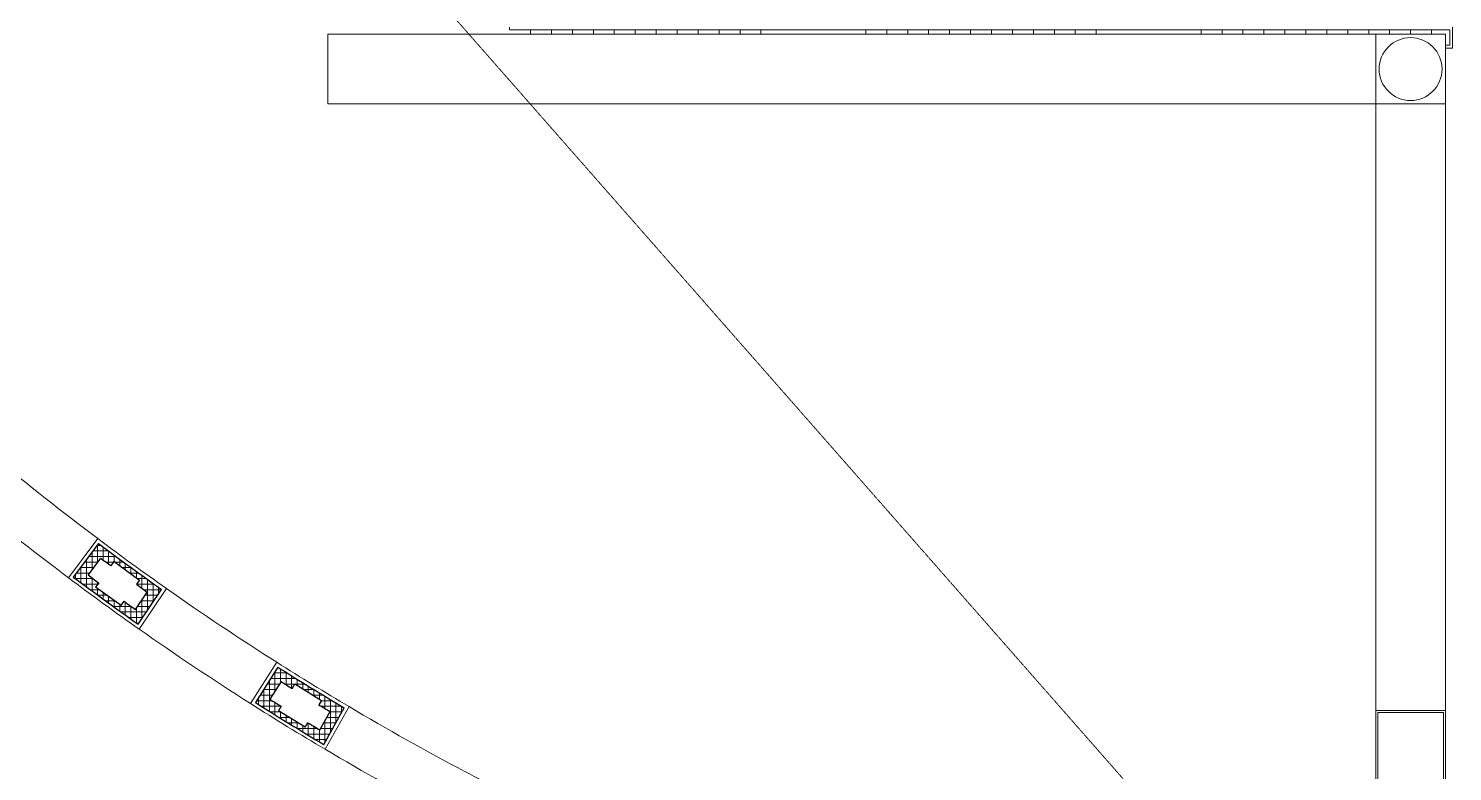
# Model space of a CAD drawing. Header units: inches. Extents: x 342932 to 557958, y 80625 to 242727.
# Drawn here: x 393096 to 413482, y 134127 to 144757 of the extents above; entities that cross this region are included whole.
import ezdxf

# ---------------------------------------------------------------- set-up
doc = ezdxf.new("R2010")
doc.units = ezdxf.units.IN
doc.header["$MEASUREMENT"] = 0
doc.linetypes.add('First Floor$0$HIDDEN', pattern=[0.375, 0.25, -0.125])
for name, color, linetype, lineweight in [('First Floor$0$A-G2-G-Building-Elements-Hidden', 251, 'First Floor$0$HIDDEN', 15), ('First Floor$0$A-G23-M-Stairs-Concrete', 251, 'Continuous', 15), ('First Floor$0$A-G23-M-Stairs-Railings', 251, 'Continuous', 15), ('First Floor$0$A-G250-G-Walls-Low-Level', 251, 'Continuous', 15), ('First Floor$0$A-G250-M-Walls-Blockwork', 7, 'Continuous', 25), ('First Floor$0$A-G252-H-Internal-Walls', 251, 'Continuous', 9), ('First Floor$0$A-G312-M-Wall-Cladding-Panel', 7, 'Continuous', 9), ('First Floor$0$A-G312-M-Wall-Finish-Plaster', 7, 'Continuous', 15), ('First Floor$0$A-G4-M-Furniture-Built-In', 251, 'Continuous', 9)]:
    doc.layers.add(name, color=color, linetype=linetype, lineweight=lineweight)
pattern_1 = [(90, (361382.11, 239676.52), (-79.375, 7e-15), []), (180, (361382.11, 239676.52), (-7e-15, -79.375), [])]

msp = doc.modelspace()

# ---------------------------------------------------------------- hatches: boundary and pattern name
at = {"layer": 'First Floor$0$A-G252-H-Internal-Walls'}
h = msp.add_hatch(dxfattribs=at)
h.set_pattern_fill('ANSI37', color=256, scale=25, angle=45, style=0)
h.set_pattern_definition(pattern_1)
h.paths.add_polyline_path([(394097.8, 137389), (393737.7, 136909.1, 0.0071304), (394667.7, 136233.6), (395001.1, 136732.7, -0.0070319)])
h.paths.add_polyline_path([(394685, 136865.6), (394640.9, 136804.9, 0.0011905), (394795.3, 136694.6), (394628.6, 136445.1, -0.001255), (394464.6, 136562.2), (394420.5, 136501.6), (394056.4, 136766.1), (394100.5, 136826.7, -0.0011807), (393948, 136939.4), (394128, 137179.4, 0.0011608), (394276.8, 137069.4), (394320.9, 137130.1)], flags=16)
h = msp.add_hatch(dxfattribs=at)
h.set_pattern_fill('ANSI37', color=256, scale=25, angle=45, style=0)
h.set_pattern_definition(pattern_1)
h.paths.add_polyline_path([(396665.1, 135620.9), (396343.8, 135114.2, 0.0071304), (397323.9, 134513.8), (397617.2, 135037.5, -0.0070319)])
h.paths.add_polyline_path([(397415, 134983.4), (397268.3, 134721.5, -0.001255), (397095.6, 134825.4), (397056.4, 134761.5), (396672.8, 134996.6), (396711.9, 135060.6, -0.0011807), (396551.1, 135160.9), (396711.7, 135414.3, 0.0011608), (396868.7, 135316.4), (396907.9, 135380.3), (397291.6, 135145.2), (397252.4, 135081.2, 0.0011905)], flags=16)

# ---------------------------------------------------------------- linework, layer by layer
at = {"layer": 'First Floor$0$A-G2-G-Building-Elements-Hidden'}
msp.add_line((378234.4, 168751.5), (412382.1, 129909.8), dxfattribs=at)
at = {"layer": 'First Floor$0$A-G23-M-Stairs-Concrete'}
for p, q in [((400282.2, 144736.6, 0), (400282.2, 144676.6, 0)), ((400582.2, 144736.6, 0), (400582.2, 144676.5, 0)), ((400882.2, 144736.6, 0), (400882.2, 144676.5, 0)), ((401182.2, 144736.6, 0), (401182.2, 144676.5, 0)), ((401482.2, 144736.6, 0), (401482.2, 144676.5, 0)), ((401782.2, 144736.6, 0), (401782.2, 144676.5, 0)), ((402082.2, 144736.6, 0), (402082.2, 144676.5, 0)), ((402382.2, 144736.6, 0), (402382.2, 144676.5, 0)), ((402682.2, 144736.6, 0), (402682.2, 144676.5, 0)), ((402982.2, 144736.6, 0), (402982.2, 144676.5, 0)), ((403282.2, 144736.6, 0), (403282.2, 144676.5, 0)), ((403582.2, 144736.6, 0), (403582.2, 144676.5, 0)), ((405082.2, 144736.5, 0), (405082.2, 144676.5, 0)), ((405382.2, 144736.5, 0), (405382.2, 144676.5, 0)), ((405682.2, 144736.5, 0), (405682.2, 144676.5, 0)), ((405982.2, 144736.5, 0), (405982.2, 144676.5, 0)), ((406282.2, 144736.5, 0), (406282.2, 144676.5, 0)), ((406582.2, 144736.5, 0), (406582.2, 144676.5, 0)), ((406882.2, 144736.5, 0), (406882.2, 144676.5, 0)), ((407182.2, 144736.5, 0), (407182.2, 144676.5, 0)), ((407482.2, 144736.5, 0), (407482.2, 144676.5, 0)), ((407782.2, 144736.5, 0), (407782.2, 144676.5, 0)), ((408082.2, 144736.5, 0), (408082.2, 144676.5, 0)), ((408382.2, 144736.5, 0), (408382.2, 144676.5, 0)), ((409882.2, 144736.5, 0), (409882.2, 144676.5, 0)), ((410182.2, 144736.5, 0), (410182.2, 144676.5, 0)), ((410482.2, 144736.5, 0), (410482.2, 144676.5, 0)), ((410782.2, 144736.5, 0), (410782.2, 144676.5, 0)), ((411082.2, 144736.5, 0), (411082.2, 144676.5, 0)), ((411382.2, 144736.5, 0), (411382.2, 144676.5, 0)), ((411682.2, 144736.5, 0), (411682.2, 144676.5, 0)), ((411982.2, 144736.5, 0), (411982.2, 144676.5, 0)), ((412282.2, 144736.5, 0), (412282.2, 144676.5, 0)), ((412582.2, 144736.5, 0), (412582.2, 144676.5, 0)), ((412882.2, 144736.5, 0), (412882.2, 144676.5, 0)), ((413182.2, 144736.5, 0), (413182.2, 144676.5, 0))]:
    msp.add_line(p, q, dxfattribs=at)
at = {"layer": 'First Floor$0$A-G23-M-Stairs-Railings'}
for p, q in [((399982.2, 144776.5, 0), (399982.2, 144736.5, 0)), ((413482.2, 144476.5, 0), (413482.2, 144776.5, 0)), ((399982.2, 144736.5, 0), (413442.2, 144736.5, 0)), ((413442.2, 144516.5, 0), (413442.2, 144736.5, 0)), ((413382.1, 144516.5, 0), (413442.2, 144516.5, 0)), ((413382.1, 144476.5, 0), (413482.2, 144476.5, 0))]:
    msp.add_line(p, q, dxfattribs=at)
at = {"layer": 'First Floor$0$A-G250-G-Walls-Low-Level'}
for p, q in [((413382.1, 144676.5, 0), (397382.1, 144676.5, 0)), ((397382.1, 143676.5, 0), (397382.1, 144676.5, 0)), ((413382.1, 144676.5, 0), (413382.1, 135001.5, 0)), ((412382.1, 143676.5, 0), (397382.1, 143676.5, 0)), ((412382.1, 143676.5, 0), (412382.1, 135001.5, 0))]:
    msp.add_line(p, q, dxfattribs=at)
for radius, start, end in [(39650.6, 230.3771, 233.12292), (40350.6, 230.40093, 233.12292), (39650.6, 234.8771, 237.62292), (40350.6, 234.90093, 237.62292), (39650.6, 239.3771, 242.12292), (40350.6, 239.40093, 242.12292)]:
    msp.add_arc((417882.1, 169176.5), radius, start, end, dxfattribs=at)
at = {"layer": 'First Floor$0$A-G250-M-Walls-Blockwork'}
for p, q in [((394097.8, 137389), (393737.7, 136909.1)), ((394128, 137179.4), (393948, 136939.4)), ((394277.2, 137070), (394320.9, 137130.1)), ((394320.9, 137130.1), (394685, 136865.6)), ((394100.9, 136827.3), (394056.4, 136766.1)), ((394685, 136865.6), (394641.3, 136805.5)), ((394420.5, 136501.6), (394056.4, 136766.1)), ((394628.6, 136445.1), (394795.3, 136694.6)), ((394667.7, 136233.6), (395001.1, 136732.7)), ((394420.5, 136501.6), (394465, 136562.8)), ((396665.1, 135620.9), (396343.8, 135114.2)), ((396711.7, 135414.3), (396551.1, 135160.9)), ((396869.1, 135316.9), (396907.9, 135380.3)), ((396907.9, 135380.3), (397291.6, 135145.2)), ((396712.3, 135061.1), (396672.8, 134996.6)), ((397056.4, 134761.5), (396672.8, 134996.6)), ((397291.6, 135145.2), (397252.7, 135081.8)), ((397268.3, 134721.5), (397415, 134983.4)), ((397323.9, 134513.8), (397617.2, 135037.5)), ((397056.4, 134761.5), (397096, 134826))]:
    msp.add_line(p, q, dxfattribs=at)
for radius, start, end in [(39700.6, 233.19508, 234.80665), (39850.6, 233.41047, 233.6765), (40300.6, 233.19401, 234.82814), (40150.6, 233.40833, 233.67892), (39850.6, 234.3235, 234.59634), (40150.6, 234.32108, 234.6087), (39700.6, 237.69508, 239.30665), (39850.6, 237.91047, 238.1765), (40300.6, 237.69401, 239.32814), (40150.6, 237.90833, 238.17892), (39850.6, 238.8235, 239.09634), (40150.6, 238.82108, 239.1087)]:
    msp.add_arc((417882.1, 169176.5), radius, start, end, dxfattribs=at)
at = {"layer": 'First Floor$0$A-G312-M-Wall-Cladding-Panel'}
for p, q in [((412382.1, 129909.2), (412382.1, 135001.5, 0)), ((412382.1, 135001.5, 0), (413382.1, 135001.5, 0)), ((412412.1, 134971.5, 0), (413352.1, 134971.5, 0)), ((412412.1, 129874.7), (412412.1, 134971.5, 0)), ((413352.1, 129111.2), (413352.1, 134971.5, 0)), ((413382.1, 129077.6), (413382.1, 135001.5, 0))]:
    msp.add_line(p, q, dxfattribs=at)
at = {"layer": 'First Floor$0$A-G312-M-Wall-Finish-Plaster'}
for p, q in [((394088.2, 137459.5), (393668.1, 136899.6)), ((394681.2, 136163.8), (395070.2, 136746)), ((396649.6, 135689.9), (396274.8, 135098.7)), ((397342.5, 134444.7), (397684.7, 135055.6))]:
    msp.add_line(p, q, dxfattribs=at)
for radius, start, end in [(39650.6, 233.12292, 234.8771), (40350.6, 233.12292, 234.90093), (39650.6, 237.62292, 239.3771), (40350.6, 237.62292, 239.40093), (39650.6, 242.12292, 243.8771)]:
    msp.add_arc((417882.1, 169176.5), radius, start, end, dxfattribs=at)
at = {"layer": 'First Floor$0$A-G4-M-Furniture-Built-In', "elevation": 0}
msp.add_lwpolyline([(413382.1, 144676.5), (412382.1, 144676.5), (412382.1, 143676.5), (413382.1, 143676.5)], close=True, dxfattribs=at)
at = {"layer": 'First Floor$0$A-G4-M-Furniture-Built-In'}
msp.add_circle((412882.1, 144176.5, 0), 450, dxfattribs=at)

doc.saveas('drawing.dxf')
